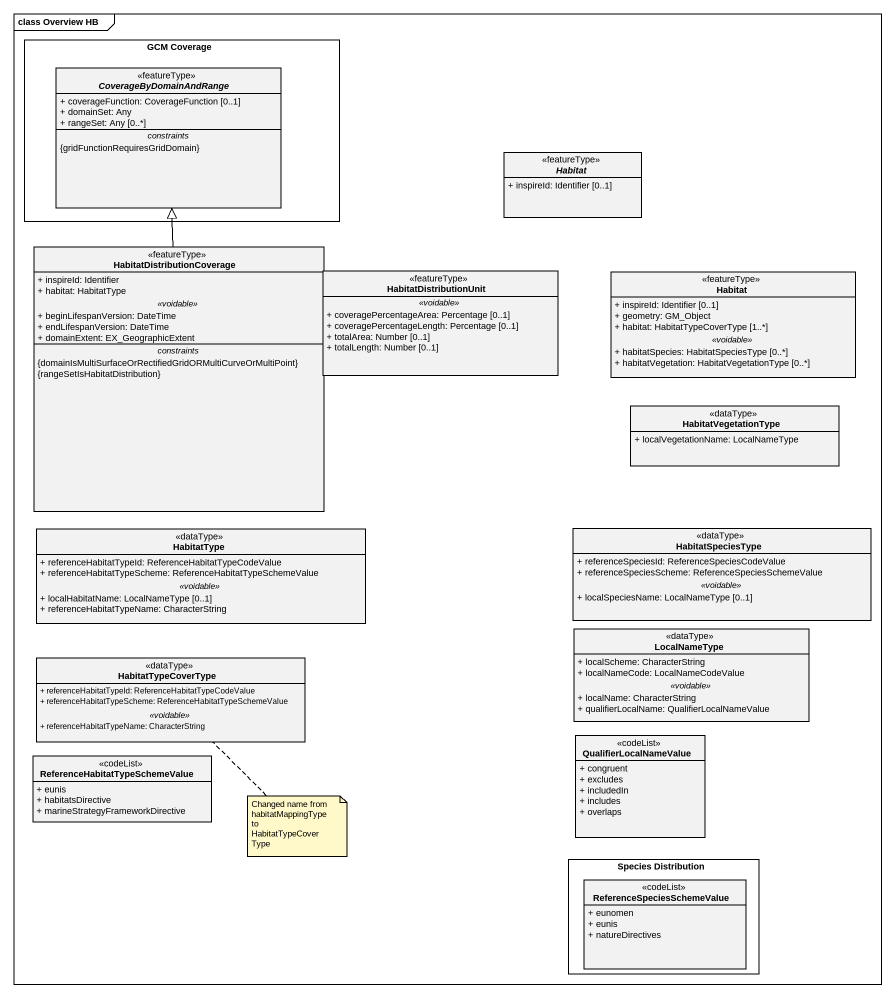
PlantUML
@startuml
mainframe class Overview HB
hide circle
hide empty members
skinparam classAttributeIconSize 0
rectangle "GCM Coverage" as GCM_Coverage {
  abstract class CoverageByDomainAndRange <<featureType>> {
    + coverageFunction: CoverageFunction [0..1]
    + domainSet: Any
    + rangeSet: Any [0..*]
    -- constraints --
    {gridFunctionRequiresGridDomain}
  }
}
abstract class Habitat <<featureType>> {
  + inspireId: Identifier [0..1]
}
class HabitatDistributionCoverage <<featureType>> {
  + inspireId: Identifier
  + habitat: HabitatType
  .. <<voidable>> ..
  + beginLifespanVersion: DateTime
  + endLifespanVersion: DateTime
  + domainExtent: EX_GeographicExtent
  -- constraints --
  {domainIsMultiSurfaceOrRectifiedGridORMultiCurveOrMultiPoint}
  {rangeSetIsHabitatDistribution}
}
class HabitatDistributionUnit <<featureType>> {
  .. <<voidable>> ..
  + coveragePercentageArea: Percentage [0..1]
  + coveragePercentageLength: Percentage [0..1]
  + totalArea: Number [0..1]
  + totalLength: Number [0..1]
}
class "Habitat" as Habitat_2 <<featureType>> {
  + inspireId: Identifier [0..1]
  + geometry: GM_Object
  + habitat: HabitatTypeCoverType [1..*]
  .. <<voidable>> ..
  + habitatSpecies: HabitatSpeciesType [0..*]
  + habitatVegetation: HabitatVegetationType [0..*]
}
class HabitatVegetationType <<dataType>> {
  + localVegetationName: LocalNameType
}
class HabitatType <<dataType>> {
  + referenceHabitatTypeId: ReferenceHabitatTypeCodeValue
  + referenceHabitatTypeScheme: ReferenceHabitatTypeSchemeValue
  .. <<voidable>> ..
  + localHabitatName: LocalNameType [0..1]
  + referenceHabitatTypeName: CharacterString
}
class HabitatSpeciesType <<dataType>> {
  + referenceSpeciesId: ReferenceSpeciesCodeValue
  + referenceSpeciesScheme: ReferenceSpeciesSchemeValue
  .. <<voidable>> ..
  + localSpeciesName: LocalNameType [0..1]
}
class LocalNameType <<dataType>> {
  + localScheme: CharacterString
  + localNameCode: LocalNameCodeValue
  .. <<voidable>> ..
  + localName: CharacterString
  + qualifierLocalName: QualifierLocalNameValue
}
class HabitatTypeCoverType <<dataType>> {
  + referenceHabitatTypeId: ReferenceHabitatTypeCodeValue
  + referenceHabitatTypeScheme: ReferenceHabitatTypeSchemeValue
  .. <<voidable>> ..
  + referenceHabitatTypeName: CharacterString
}
class "ReferenceHabitatTypeSchemeValue" as ReferenceHabitatTypeSchemeVa <<codeList>> {
  + eunis
  + habitatsDirective
  + marineStrategyFrameworkDirective
}
class QualifierLocalNameValue <<codeList>> {
  + congruent
  + excludes
  + includedIn
  + includes
  + overlaps
}
rectangle "Species Distribution" as Species_Distribution {
  class ReferenceSpeciesSchemeValue <<codeList>> {
    + eunomen
    + eunis
    + natureDirectives
  }
}
HabitatDistributionCoverage -up-|> CoverageByDomainAndRange
note bottom of HabitatTypeCoverType : Changed name from habitatMappingType to HabitatTypeCoverType
@enduml
